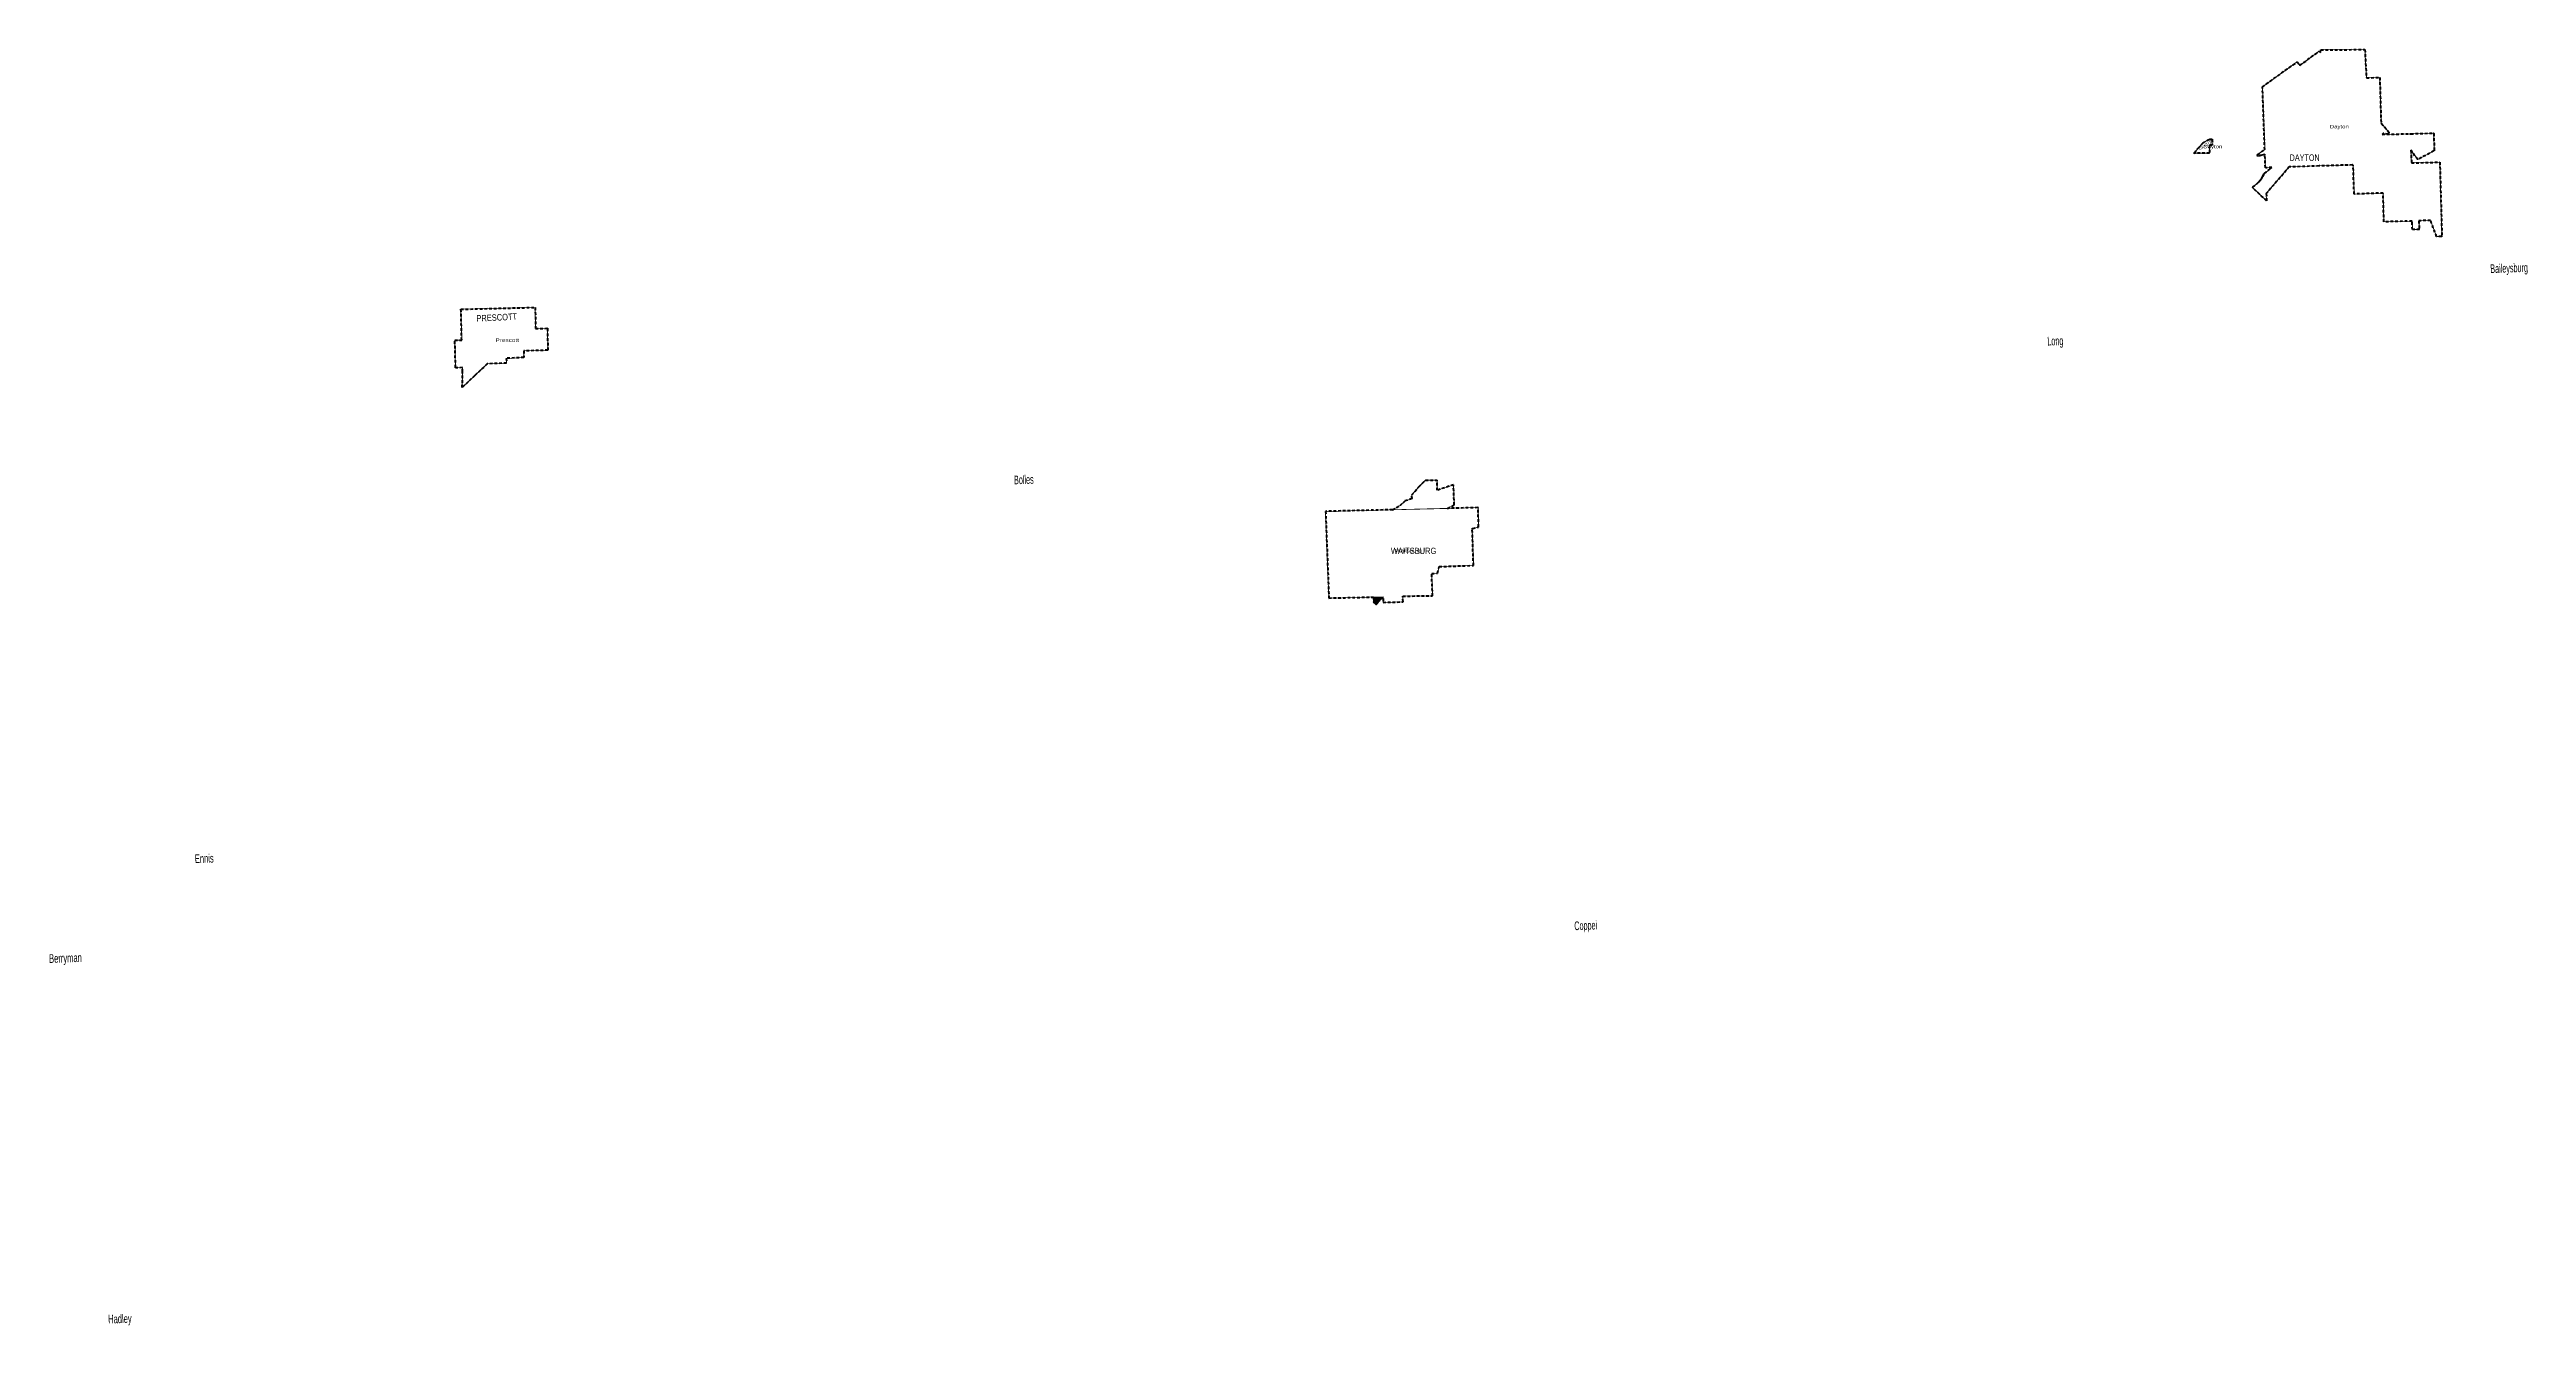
# Model space of a CAD drawing. Header units: feet. Extents: x -903180 to 1023491, y -707744 to 564635.
# Drawn here: x 660566 to 774518, y -475260 to -416553 of the extents above; entities that cross this region are included whole.
import ezdxf

# ---------------------------------------------------------------- set-up
doc = ezdxf.new("R2010")
doc.units = ezdxf.units.FT
doc.header["$LTSCALE"] = 80
doc.linetypes.add('SHORT_DASHED', pattern=[2.7, 1.5, -1.2])
doc.layers.add('13', color=7, linetype='SHORT_DASHED', lineweight=40)
doc.layers.add('58', color=7, linetype='Continuous', lineweight=13)
for name, color, linetype in [('14', 7, 'Continuous'), ('16', 7, 'Continuous'), ('36', 7, 'Continuous')]:
    doc.layers.add(name, color=color, linetype=linetype)

msp = doc.modelspace()

# ---------------------------------------------------------------- hatches: boundary and pattern name
at = {"layer": '58'}
msp.add_hatch(color=256, dxfattribs=at).paths.add_polyline_path([(721920.15, -441812.58), (721912.25, -441808.76), (721905.17, -441805.86), (721899.94, -441804.02), (721893.9, -441802.25), (721885.7, -441800.7), (721877.62, -441799.82), (721872.35, -441799.87), (721863.99, -441801.06), (721854.46, -441804.42), (721843.04, -441811.03), (721834.24, -441817.93), (721822.68, -441828.3), (721810.05, -441841.75), (721788.04, -441865.35), (721788.04, -441865.35), (721788.04, -441865.35), (721771.07, -441883.99), (721757.32, -441900.16), (721745.99, -441913.95), (721709.93, -441956.64), (721709.93, -441956.64), (721692.13, -441975.9), (721678.05, -441990.12), (721655.73, -442019.45), (721639.63, -442041.66), (721617.91, -442065.89), (721617.5, -442066.24), (721607.33, -442072.83), (721597.28, -442075.09), (721584.7, -442070.42), (721562.53, -442051.33), (721481.73, -441982.12), (721471.91, -441744.46), (721920.28, -441733.96)])

# ---------------------------------------------------------------- linework, layer by layer
at = {"layer": '13'}
for p, q in [((723874.57, -436369.73), (724401.75, -436359.8)), ((724411.18, -436832.74), (724401.75, -436359.8)), ((722344.64, -437726.59), (722698.82, -437536.52)), ((722923.77, -437326.7), (722698.82, -437536.52)), ((723246.87, -437217.53), (722923.77, -437326.7)), ((725157.27, -436575.55), (724411.18, -436832.74)), ((724883.38, -437663.88), (725185.25, -437505.63)), ((725185.25, -437505.63), (725157.27, -436575.55))]:
    msp.add_line(p, q, dxfattribs=at)
for points in [[(770384.52, -425160.65), (770103, -424413.05), (769563.23, -424436.03), (769593.54, -424832.89), (769270.06, -424839.67), (769251.97, -424446.27), (767958.34, -424479.44), (767923, -423158.05), (766588.31, -423200.66), (766545.87, -421884.81), (766536.89, -421864.81), (766516.89, -421864.05), (764974.42, -421910.94), (763606.57, -421955.57), (762549.91, -423174.36), (762564, -423513.42), (761912.73, -422906.12), (761933.82, -422888.38), (762155.17, -422686.86), (762175.17, -422669.73), (762194.61, -422649.73), (762198.98, -422645.54), (762273.71, -422563.48), (762339.45, -422474.06), (762395.48, -422378.26), (762431.53, -422298.49), (762441.19, -422278.49), (762461.19, -422260.68), (762781.41, -422003.1), (762806.61, -421981.69), (762506, -421995.05), (762483.96, -421391.42), (762483.05, -421370.27), (762463, -421376.48), (762328, -421417.42), (762165, -421473.42), (762137.61, -421416.91), (762127.98, -421395.71), (762146.33, -421383.27), (762476.33, -421158.18), (762371, -418271.42), (763971, -417122.42), (764092, -417284.42), (764982, -416629.42), (765049, -416687.42), (765058, -416572.42), (767084, -416553.42), (767154, -417858.42), (767769, -417836.42), (767830.02, -419968.05), (767847.46, -419950.82), (768192.63, -420347.88), (768173.69, -420445.08), (767926.36, -420418.37), (767882.59, -420456.42), (769155.89, -420430.94), (769175.89, -420430.38), (769195.89, -420428.62), (770227.13, -420398.72), (770247.13, -420399.51), (770252.44, -420419.51), (770277.12, -421190.42), (770276, -421210.42), (770256, -421219.91), (769513, -421618.05), (769217.24, -421203.42), (769205.56, -421187.84), (769205.69, -421203.42), (769227.5, -421770.25), (770531.16, -421736.63), (770630, -425139.12), (770630.02, -425159.12), (770610.02, -425159.24)], [(759221.12, -421334.28), (759235.87, -421314.28), (759416.85, -421085.71), (759623.6, -420866.37), (759840.77, -420727.15), (759956.03, -420679.46), (760051.29, -420670.89), (760064.51, -420954.25), (759934.73, -420956.41), (759932.56, -421326.28), (759241.12, -421329.01)], [(679555.18, -432100.8), (679562.81, -431382.07), (679566.98, -431188.84), (679264.68, -431197.94), (679244.76, -431198.54), (679244.19, -431175.46), (679213.43, -429922.89), (679526.63, -429920.82), (679493.91, -428502.59), (682911.74, -428420.33), (682922.52, -429395.37), (683449.3, -429379.42), (683469.33, -429378.81), (683469.74, -429398.81), (683490.33, -430386.87), (682389.17, -430423.29), (682390.97, -430722.51), (681576.78, -430763.63), (681592.58, -430984.16), (680703.78, -431013.15), (680125.6, -431556.32)]]:
    msp.add_lwpolyline(points, close=True, dxfattribs=at)
for points in [[(723246.87, -437217.53), (723237.76, -437048.38), (723563.45, -436675.58), (723724.55, -436506.81), (723874.57, -436369.73)], [(722344.64, -437726.59), (719270.28, -437802.53), (719424.38, -441791.31), (721471.91, -441744.46), (721481.73, -441982.12), (721571.93, -442059.47), (721584.7, -442070.42), (721594.87, -442075), (721606.16, -442073.17), (721617.91, -442065.89), (721640.54, -442040.58), (721654.27, -442021.5), (721678.05, -441990.12), (721692.13, -441975.9), (721709.93, -441956.64), (721745.99, -441913.95), (721764.5, -441891.79), (721788.04, -441865.35), (721822.68, -441828.3), (721834.24, -441817.93), (721845.15, -441809.69), (721852.56, -441805.33), (721858.21, -441802.94), (721867.56, -441800.36), (721874.04, -441799.84), (721885.7, -441800.7), (721895.14, -441802.58), (721905.49, -441805.98), (721920.15, -441812.58), (721919.59, -441991.08), (722840.42, -441966.74), (722820.87, -441704.17), (724191.51, -441683.03), (724151.38, -440661.02), (724420.87, -440646.03), (724497.11, -440343.4), (726072.72, -440293.35), (726020.04, -438626.53), (726019.01, -438593.96)], [(726019.01, -438593.96), (726039.41, -438588.88), (726278.61, -438529.22), (726306.56, -438522.25), (726306.2, -438504.23), (726289.45, -437651.75), (726289.01, -437629.15), (726269.06, -437629.65), (724883.38, -437663.88)]]:
    msp.add_lwpolyline(points, dxfattribs=at)
at = {"layer": '58'}
for points in [[(770384.52, -425160.65), (770103, -424413.05), (769563.23, -424436.03), (769593.54, -424832.89), (769270.06, -424839.67), (769251.97, -424446.27), (767958.34, -424479.44), (767923, -423158.05), (766588.31, -423200.66), (766545.87, -421884.81), (766536.89, -421864.81), (766516.89, -421864.05), (764974.42, -421910.94), (763606.57, -421955.57), (762549.91, -423174.36), (762564, -423513.42), (761912.73, -422906.12), (761933.82, -422888.38), (762155.17, -422686.86), (762175.17, -422669.73), (762194.61, -422649.73), (762198.98, -422645.54), (762273.71, -422563.48), (762339.45, -422474.06), (762395.48, -422378.26), (762431.53, -422298.49), (762441.19, -422278.49), (762461.19, -422260.68), (762781.41, -422003.1), (762806.61, -421981.69), (762506, -421995.05), (762483.96, -421391.42), (762483.05, -421370.27), (762463, -421376.48), (762328, -421417.42), (762165, -421473.42), (762137.61, -421416.91), (762127.98, -421395.71), (762146.33, -421383.27), (762476.33, -421158.18), (762371, -418271.42), (763971, -417122.42), (764092, -417284.42), (764982, -416629.42), (765049, -416687.42), (765058, -416572.42), (767084, -416553.42), (767154, -417858.42), (767769, -417836.42), (767831.75, -419964.85), (767847.46, -419950.82), (768192.63, -420347.88), (768173.69, -420445.08), (767926.36, -420418.37), (767882.59, -420456.42), (769155.89, -420430.94), (769175.89, -420430.38), (769195.89, -420428.62), (770227.13, -420398.72), (770247.13, -420399.51), (770252.44, -420419.51), (770277.12, -421190.42), (770276, -421210.42), (770256, -421219.91), (769513, -421618.05), (769217.24, -421203.42), (769205.56, -421187.84), (769205.69, -421203.42), (769227.5, -421770.25), (770531.16, -421736.63), (770630, -425139.12), (770630.02, -425159.12), (770610.02, -425159.24)], [(759221.12, -421334.28), (759235.87, -421314.28), (759416.85, -421085.71), (759623.6, -420866.37), (759840.77, -420727.15), (759956.03, -420679.46), (760051.29, -420670.89), (760064.51, -420954.25), (759934.73, -420956.41), (759932.56, -421326.28), (759241.12, -421329.01)], [(679555.18, -432100.8), (679562.81, -431382.07), (679566.98, -431188.84), (679264.68, -431197.94), (679244.76, -431198.54), (679244.19, -431175.46), (679213.43, -429922.89), (679526.63, -429920.82), (679493.91, -428502.59), (682911.74, -428420.33), (682922.52, -429395.37), (683449.3, -429379.42), (683469.33, -429378.81), (683469.74, -429398.81), (683490.33, -430386.87), (682389.17, -430423.29), (682390.97, -430722.51), (681576.78, -430763.63), (681592.58, -430984.16), (680703.78, -431013.15), (680125.6, -431556.32)], [(723246.56, -437211.74), (723237.76, -437048.38), (723563.45, -436675.58), (723724.55, -436506.81), (723874.25, -436370.02), (724401.75, -436359.8), (724411.18, -436832.74), (725157.27, -436575.55), (725185.25, -437505.63), (724883.38, -437663.88), (722344.64, -437726.59), (722698.82, -437536.52), (722923.77, -437326.7)], [(726019.01, -438593.96), (726039.41, -438588.88), (726278.61, -438529.22), (726306.56, -438522.25), (726306.2, -438504.23), (726289.45, -437651.75), (726289.01, -437629.15), (726269.06, -437629.65), (719270.28, -437802.53), (719424.38, -441791.31), (721920.28, -441733.96), (721919.59, -441991.08), (722840.42, -441966.74), (722820.87, -441704.17), (724191.51, -441683.03), (724151.38, -440661.02), (724420.87, -440646.03), (724497.11, -440343.4), (726072.72, -440293.35), (726020.04, -438626.53)], [(721920.15, -441812.58), (721912.25, -441808.76), (721905.17, -441805.86), (721899.94, -441804.02), (721893.9, -441802.25), (721885.7, -441800.7), (721877.62, -441799.82), (721872.35, -441799.87), (721863.99, -441801.06), (721854.46, -441804.42), (721843.04, -441811.03), (721834.24, -441817.93), (721822.68, -441828.3), (721810.05, -441841.75), (721788.04, -441865.35), (721788.04, -441865.35), (721788.04, -441865.35), (721771.07, -441883.99), (721757.32, -441900.16), (721745.99, -441913.95), (721709.93, -441956.64), (721709.93, -441956.64), (721692.13, -441975.9), (721678.05, -441990.12), (721655.73, -442019.45), (721639.63, -442041.66), (721617.91, -442065.89), (721617.5, -442066.24), (721607.33, -442072.83), (721597.28, -442075.09), (721584.7, -442070.42), (721562.53, -442051.33), (721481.73, -441982.12), (721471.91, -441744.46), (721920.28, -441733.96)]]:
    msp.add_lwpolyline(points, close=True, dxfattribs=at)

# ---------------------------------------------------------------- texts
at = {"layer": '14'}
for s, height, rotation, width, p in [('DAYTON', 133.4, 30, 0.9, (759481.64, -421190.83)), ('PRESCOTT', 300, 2.891, 0.75, (680213.31, -429077.6))]:
    msp.add_text(s, height=height, rotation=rotation, dxfattribs=dict(at, width=width)).set_placement(p)
for s, height, width, p in [('DAYTON', 300, 0.8, (763622.86, -421678.86)), ('WAITSBURG', 288, 0.75, (722274.96, -439764.29))]:
    msp.add_text(s, height=height, dxfattribs=dict(at, width=width)).set_placement(p)
at = {"layer": '16'}
for s, width, p in [('Baileysburg', 0.6, (772859.24, -426838.27)), ('Long', 0.6, (752481.58, -430173.34)), ('Bolles', 0.6, (704944.73, -436558.81)), ('Ennis', 0.65, (667255.77, -453988.25)), ('Coppei', 0.6, (730719, -457073.8)), ('Berryman', 0.65, (660550.82, -458580.24)), ('Hadley', 0.65, (663268.18, -475170.34))]:
    msp.add_text(s, height=400, rotation=1.892, dxfattribs=dict(at, width=width)).set_placement(p)
at = {"layer": '36'}
for s, width, p in [('Dayton', 1.3, (765475.97, -420176.67)), ('Dayton', 1.3, (759656.02, -421096.92)), ('Prescott', 1.4, (681081.51, -430004.68)), ('Waitsburg', 1.3, (722465.41, -439690.1))]:
    msp.add_text(s, height=157.5, dxfattribs=dict(at, width=width)).set_placement(p)

doc.saveas('drawing.dxf')
